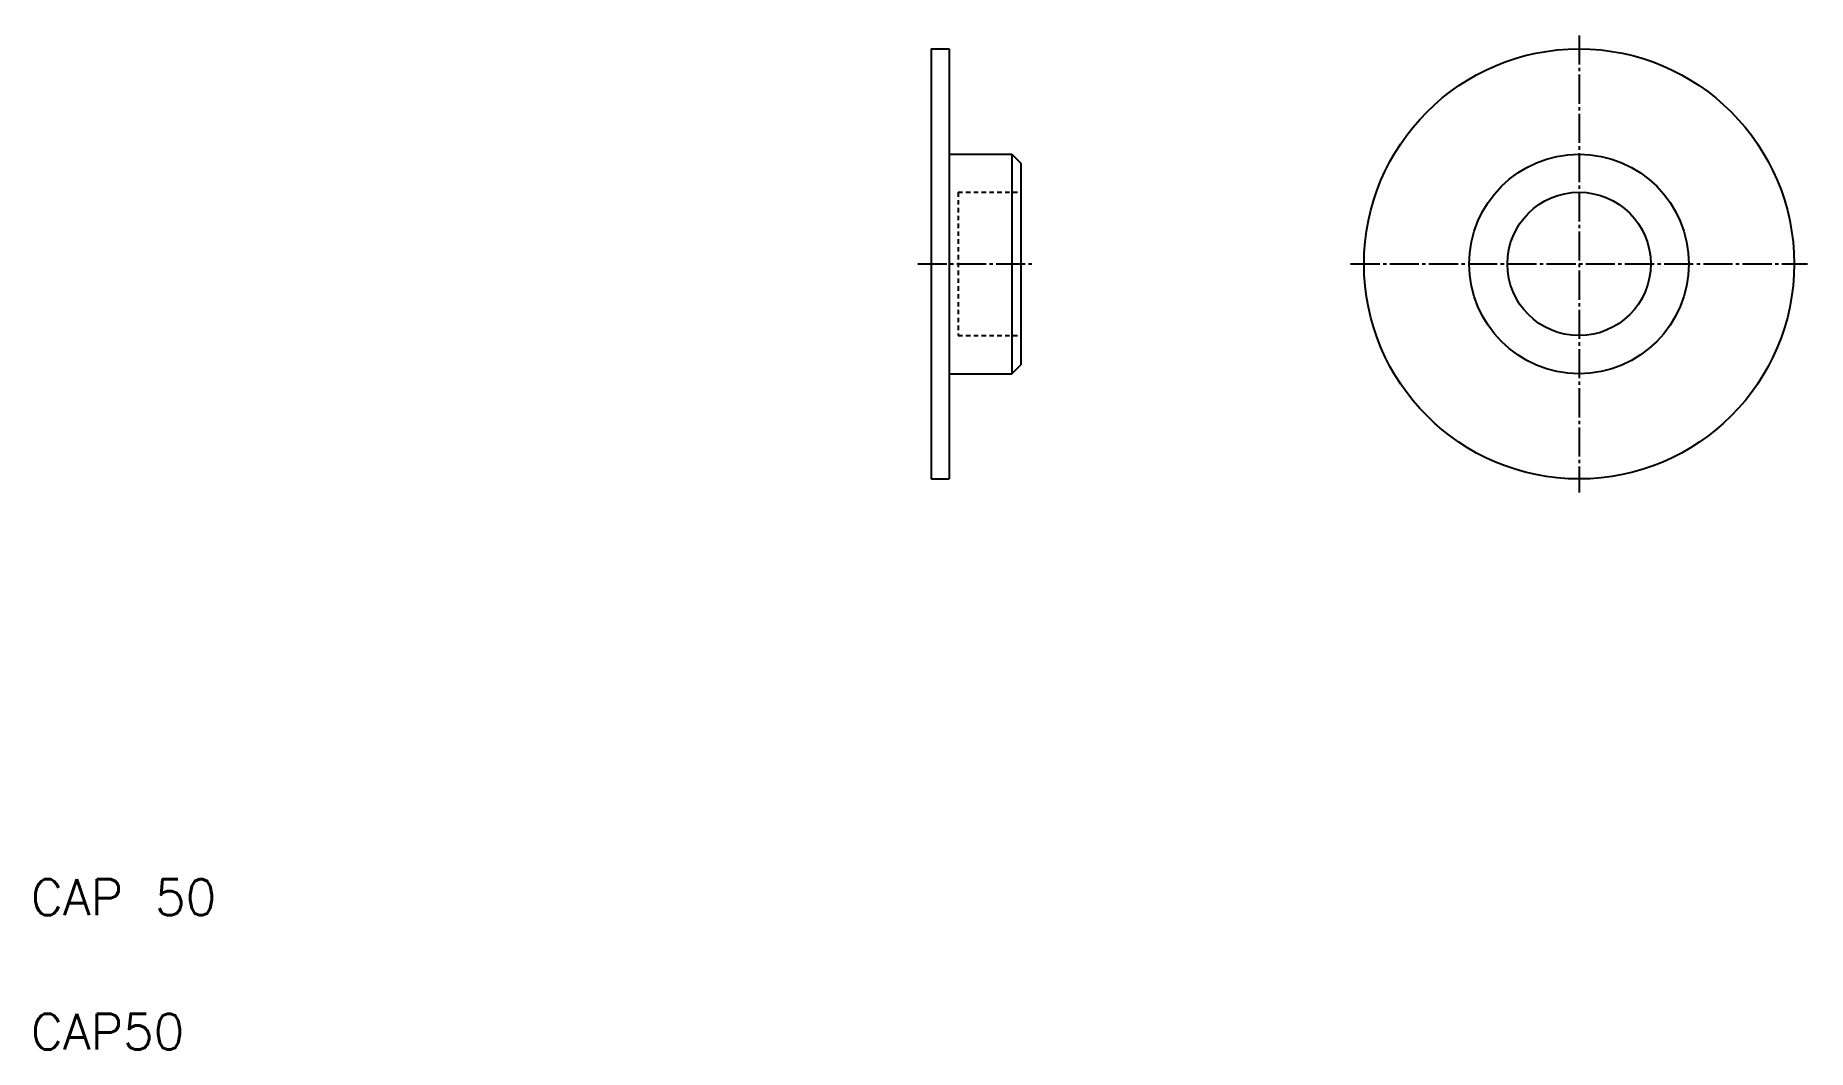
# Model space of a CAD drawing. Extents: x 11 to 208, y 10 to 123.
import ezdxf

# ---------------------------------------------------------------- set-up
doc = ezdxf.new("R2010")
doc.units = 0
doc.header["$LTSCALE"] = 0.25
doc.linetypes.add('CENTER', pattern=[17.5, 13, -1.5, 1.5, -1.5])
doc.linetypes.add('DASHED', pattern=[3.5, 2, -1.5])
doc.layers.get('0').update_dxf_attribs({"linetype": 'CONTINUOUS'})
doc.layers.add('CENTER', color=1, linetype='CENTER')
doc.styles.get("Standard").update_dxf_attribs({"font": 'txt', "bigfont": 'BIGFONT'})

msp = doc.modelspace()

# ---------------------------------------------------------------- linework, layer by layer
for p, q in [((110.48, 121.68), (110.48, 73.68)), ((110.48, 121.68), (112.48, 121.68)), ((112.48, 121.68), (112.48, 73.68)), ((112.48, 109.93), (119.48, 109.93)), ((119.48, 109.93), (119.48, 85.43)), ((119.48, 109.93), (120.48, 108.93)), ((120.48, 108.93), (120.48, 86.43)), ((120.48, 103.31), (120.48, 103.31)), ((120.48, 97.68), (120.48, 97.68)), ((112.48, 85.43), (119.48, 85.43)), ((119.48, 85.43), (120.48, 86.43)), ((110.48, 73.68), (112.48, 73.68))]:
    msp.add_line(p, q)
at = {"color": 3, "linetype": 'DASHED'}
for p, q in [((113.48, 105.68), (113.48, 89.68)), ((113.48, 105.68), (120.48, 105.68)), ((113.48, 89.68), (120.48, 89.68))]:
    msp.add_line(p, q, dxfattribs=at)
for radius in [24, 12.25, 8]:
    msp.add_circle((182.79, 97.68), radius)
at = {"layer": 'CENTER', "color": 1, "linetype": 'CENTER'}
for p, q in [((182.79, 123.18), (182.79, 72.18)), ((108.98, 97.68), (121.98, 97.68)), ((157.29, 97.68), (208.29, 97.68))]:
    msp.add_line(p, q, dxfattribs=at)

# ---------------------------------------------------------------- texts
for s, p in [('CAP 50', (10, 25)), ('CAP50', (10, 10))]:
    msp.add_text(s, height=4).set_placement(p)

doc.saveas('drawing.dxf')
